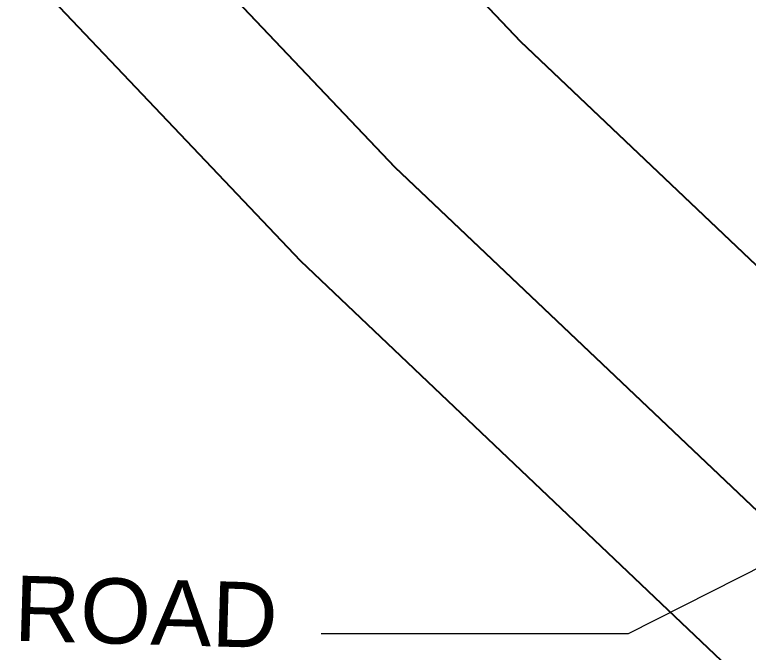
# Model space of a CAD drawing. Extents: x 363066 to 375462, y 6077936 to 6083550.
# Drawn here: x 371497.2 to 371579.8, y 6081273.3 to 6081345.1 of the extents above; entities that cross this region are included whole.
import ezdxf
from ezdxf.enums import TextEntityAlignment as Align

# ---------------------------------------------------------------- set-up
doc = ezdxf.new("R2010")
doc.units = 0
doc.header["$LTSCALE"] = 5
doc.layers.add('C-AR-T', color=13, linetype='Continuous', lineweight=9)
doc.layers.add('C-WS-T', color=13, linetype='Continuous', lineweight=9)
doc.layers.add('F-RW', color=190, linetype='Continuous')
doc.styles.add('80CG', font='ARIALN.TTF', dxfattribs={"height": 10})
doc.styles.add('A60', font='arial.ttf', dxfattribs={"height": 7.35})
doc.dimstyles.new('Compass 5 000', dxfattribs={"dimscale": 5, "dimtxt": 9, "dimasz": 2, "dimexe": 0.2, "dimexo": 0.0625, "dimgap": 0.5, "dimtad": 0, "dimtih": 1, "dimtoh": 1, "dimzin": 0, "dimdsep": 46, "dimtxsty": '80CG', "dimcen": 0.1, "dimse1": 1, "dimse2": 1, "dimclrd": 256, "dimclrt": 256, "dimaunit": 1, "dimadec": 4, "dimazin": 0, "dimtfac": 0.06, "dimtofl": 0, "dimtmove": 0, "dimatfit": 1, "dimfxl": 0.2, "dimtolj": 1, "dimtzin": 0, "dimlwd": -1, "dimarcsym": 0})

msp = doc.modelspace()

# ---------------------------------------------------------------- linework, layer by layer
at = {"layer": 'F-RW', "flags": 128}
for points in [[(371333.843, 6081564.861), (371423.408, 6081479.864), (371554.14, 6081342.119), (371588.762, 6081309.219), (371601.814, 6081296.815), (371608.689, 6081290.281), (371621.708, 6081277.911), (371631.545, 6081268.562), (371634.825, 6081265.445), (371657.505, 6081243.892), (371674.739, 6081227.515), (371798.654, 6081123.748)], [(371798.654, 6081123.748), (371674.739, 6081227.515), (371657.505, 6081243.892), (371634.825, 6081265.445), (371631.545, 6081268.562), (371621.708, 6081277.911), (371608.689, 6081290.281), (371601.814, 6081296.815), (371588.762, 6081309.219), (371554.14, 6081342.119), (371423.408, 6081479.864), (371333.843, 6081564.861)], [(371785.34, 6081108.816), (371661.42, 6081212.587), (371653.422, 6081220.187), (371630.54, 6081241.932), (371627.356, 6081244.958), (371617.426, 6081254.395), (371607.933, 6081263.415), (371604.409, 6081266.765), (371597.531, 6081273.301), (371584.481, 6081285.703), (371539.992, 6081327.979), (371409.264, 6081465.72), (371333.074, 6081538.023)], [(371333.074, 6081538.023), (371409.264, 6081465.72), (371539.992, 6081327.979), (371584.481, 6081285.703), (371597.531, 6081273.301), (371604.409, 6081266.765), (371607.933, 6081263.415), (371617.426, 6081254.395), (371627.356, 6081244.958), (371630.54, 6081241.932), (371653.422, 6081220.187), (371661.42, 6081212.587), (371785.34, 6081108.816)], [(371775.354, 6081097.617), (371651.43, 6081201.391), (371650.281, 6081202.484), (371627.326, 6081224.298), (371624.215, 6081227.255), (371614.214, 6081236.76), (371601.198, 6081249.127), (371597.603, 6081252.544), (371594.319, 6081255.665), (371581.271, 6081268.065), (371529.381, 6081317.375), (371398.656, 6081455.111)]]:
    msp.add_lwpolyline(points, dxfattribs=at)

# ---------------------------------------------------------------- texts
at = {"layer": 'C-AR-T', "style": 'A60'}
msp.add_text('5.00 ACCESS ROAD', height=7.35, rotation=358.36246, dxfattribs=at).set_placement((371526.688, 6081273.753), align=Align.RIGHT)

# ---------------------------------------------------------------- leaders
at = {"layer": 'C-AR-T'}
msp.add_leader([(371648.837, 6081317.277), (371566.243, 6081275.376), (371531.688, 6081275.376)], dimstyle='Compass 5 000', override={"dimtxsty": '80CG'}, dxfattribs=at)
at = {"layer": 'C-WS-T'}
msp.add_leader([(371664.389, 6081300.79), (371578.682, 6081220.382), (371547.39, 6081220.382)], dimstyle='Compass 5 000', override={"dimasz": 1, "dimtxsty": '80CG', "dimldrblk": 'DotBlank'}, dxfattribs=at)

doc.saveas('drawing.dxf')
